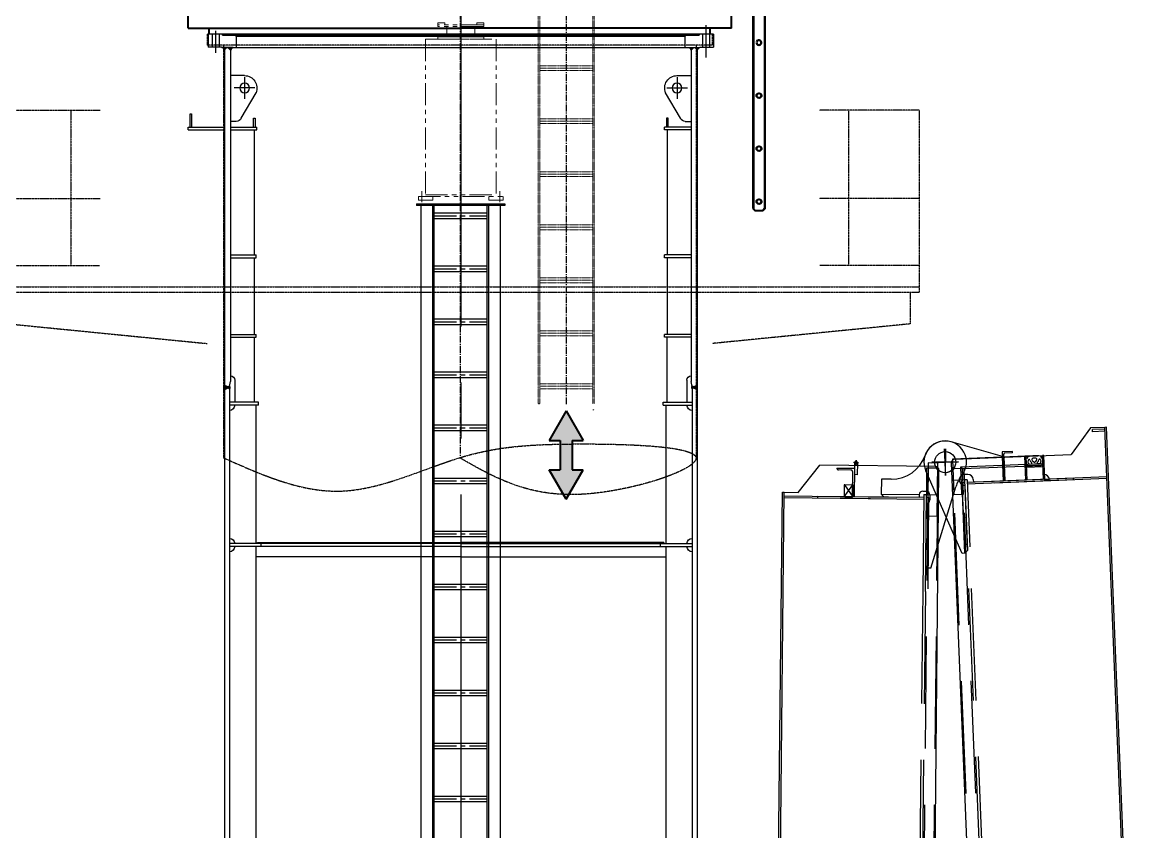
# Model space of a CAD drawing. Header units: millimetres. Extents: x -1838618 to -1600818, y -1770412 to -1553248.
# Drawn here: x -1774585 to -1768212, y -1641759 to -1637180 of the extents above; entities that cross this region are included whole.
import ezdxf

# ---------------------------------------------------------------- set-up
doc = ezdxf.new("R2010")
doc.units = ezdxf.units.MM
doc.header["$LTSCALE"] = 100
for name, pattern in [('$3$CENTER2', [28.575, 19.05, -3.175, 3.175, -3.175]), ('CENTER2', [28.575, 19.05, -3.175, 3.175, -3.175]), ('DASHED', [0.75, 0.5, -0.25]), ('G', [2, 1.25, -0.25, 0.25, -0.25]), ('P2-1 SIDE$0$DASHED2', [9.525, 6.35, -3.175]), ('P2-1 SIDE$0$PHANTOM', [63.5, 31.75, -6.35, 6.35, -6.35, 6.35, -6.35]), ('P2-2 SIDE$0$DASHED2', [9.525, 6.35, -3.175]), ('P2-2 SIDE$0$PHANTOM', [63.5, 31.75, -6.35, 6.35, -6.35, 6.35, -6.35]), ('PHANTOM', [2.5, 1.25, -0.25, 0.25, -0.25, 0.25, -0.25])]:
    doc.linetypes.add(name, pattern=pattern)
for name, color, linetype in [('$3$K1-CEN', 1, '$3$CENTER2'), ('01', 3, 'Continuous'), ('05', 1, 'G'), ('08', 7, 'Continuous'), ('CENTER', 6, 'CENTER2'), ('P2-1 SIDE$0$K1-COMP_L', 140, 'P2-1 SIDE$0$PHANTOM'), ('P2-1 SIDE$0$K1-DASH', 2, 'P2-1 SIDE$0$DASHED2'), ('P2-1 SIDE$0$K1-DIM', 1, 'Continuous'), ('P2-2 SIDE$0$HATCH', 42, 'Continuous'), ('P2-2 SIDE$0$K1-COMP_L', 140, 'P2-2 SIDE$0$PHANTOM'), ('P2-2 SIDE$0$K1-DASH', 2, 'P2-2 SIDE$0$DASHED2'), ('P2-2 SIDE$0$K1-DIM', 1, 'Continuous'), ('TEXT', 2, 'Continuous'), ('View_0_PV', 7, 'Continuous')]:
    doc.layers.add(name, color=color, linetype=linetype)
for name, color, linetype, lineweight in [('Dashed', 8, 'DASHED', 20), ('houxj', 170, 'PHANTOM', 18), ('Object', 4, 'Continuous', 40), ('Phantom', 7, 'PHANTOM', 25)]:
    doc.layers.add(name, color=color, linetype=linetype, lineweight=lineweight)

# ---------------------------------------------------------------- blocks, each defined once
blk = doc.blocks.new('A$C271625B8')
at = {"ltscale": 0.02}
blk.add_hatch(color=31, dxfattribs=at).paths.add_polyline_path([(-596.6, 8866.4), (-500.4, 8699.8), (-563.2, 8699.8), (-563.2, 8533.1), (-500.4, 8533.1), (-596.6, 8366.4), (-692.8, 8533.1), (-629.9, 8533.1), (-629.9, 8699.8), (-692.8, 8699.8)], flags=0)
at = {"layer": '08'}
h = blk.add_hatch(color=31, dxfattribs=at)
h.paths.add_polyline_path([(-1337.7, 10910.6), (-1324.9, 10923.4), (-1347, 10923.4)])
h.paths.add_polyline_path([(-1303.7, 10908.9), (-1294.3, 10923.4), (-1318.1, 10923.4)])
h = blk.add_hatch(color=31, dxfattribs=at)
h.paths.add_polyline_path([(1303.7, 10908.9), (1318.1, 10923.4), (1294.3, 10923.4)])
h.paths.add_polyline_path([(1337.7, 10910.6), (1347, 10923.4), (1324.9, 10923.4)])
at = {"layer": 'View_0_PV', "linetype": 'Continuous', "lineweight": 50}
for points in [[(-1309.7, 9005.4), (-1316.7, 9000.5), (-1318.7, 9000.5), (-1337.7, 9009.3), (-1337.7, 8989.6), (-1318.7, 8998.5), (-1316.7, 8998.5), (-1309.7, 8993.6)], [(1309.7, 9005.3), (1316.7, 9000.4), (1318.7, 9000.4), (1337.7, 9009.3), (1337.7, 8989.6), (1318.7, 8998.4), (1316.7, 8998.4), (1309.7, 8993.5)]]:
    blk.add_hatch(color=31, dxfattribs=at).paths.add_polyline_path(points)
at = {"layer": '01', "color": 31}
for p, q in [((-1407, 10999.4), (-1407, 10925.4)), ((-1368, 10999.4), (-1368, 10925.4)), ((1368, 10999.4), (1368, 10925.4)), ((1407, 10999.4), (1407, 10925.4)), ((-1221.7, 10764.4), (-1301.7, 10764.4)), ((1223.7, 10764.4), (1303.7, 10764.4)), ((-1242.8, 10522.9), (-1159, 10667.6)), ((1242.8, 10522.9), (1159, 10667.6)), ((-1172.7, 10523.4), (-1163.7, 10523.4)), ((-1172.7, 10473.4), (-1172.7, 10523.4)), ((-1163.7, 10523.4), (-1163.7, 10473.4)), ((1163.7, 10523.4), (1163.7, 10473.4)), ((1172.7, 10523.4), (1163.7, 10523.4)), ((1172.7, 10473.4), (1172.7, 10523.4)), ((-1270.5, 10504.4), (-1303.7, 10504.4)), ((-1303.7, 10473.4), (-1153.7, 10473.4)), ((-1303.7, 10457.4), (-1153.7, 10457.4)), ((-1168.7, 10457.4), (-1168.7, 9749.4)), ((-1153.7, 10457.4), (-1153.7, 10473.4)), ((1303.7, 10473.4), (1153.7, 10473.4)), ((1153.7, 10457.4), (1153.7, 10473.4)), ((1303.7, 10457.4), (1153.7, 10457.4)), ((1168.7, 10457.4), (1168.7, 9749.4)), ((1270.5, 10504.4), (1303.7, 10504.4)), ((250, 10039.4), (-250, 10039.4)), ((-250, 10039.4), (-250, 10029.4)), ((-250, 10029.4), (250, 10029.4)), ((-225.2, 6729.8), (-225.2, 10029.4)), ((-158, 6729.8), (-158, 10029.4)), ((-150, 6729.8), (-150, 10029.4)), ((150, 6729.8), (150, 10029.4)), ((158, 6729.8), (158, 10029.4)), ((225.2, 6729.8), (225.2, 10029.4)), ((250, 10039.4), (250, 10029.4)), ((150, 9986.9), (-150, 9986.9)), ((150, 9955.8), (-150, 9955.8)), ((-1303.7, 9749.4), (-1153.7, 9749.4)), ((-1303.7, 9733.4), (-1153.7, 9733.4)), ((-1168.7, 9733.4), (-1168.7, 9299.4)), ((-1153.7, 9733.4), (-1153.7, 9749.4)), ((150, 9686.9), (-150, 9686.9)), ((1303.7, 9749.4), (1157.7, 9749.4)), ((1157.7, 9733.4), (1157.7, 9749.4)), ((1303.7, 9733.4), (1157.7, 9733.4)), ((1168.7, 9733.4), (1168.7, 9299.4)), ((150, 9655.8), (-150, 9655.8)), ((150, 9386.9), (-150, 9386.9)), ((150, 9355.8), (-150, 9355.8)), ((-1303.7, 9299.4), (-1153.7, 9299.4)), ((-1303.7, 9283.4), (-1153.7, 9283.4)), ((-1168.7, 8915.4), (-1168.7, 9283.4)), ((-1153.7, 9283.4), (-1153.7, 9299.4)), ((1303.7, 9299.4), (1157.7, 9299.4)), ((1157.7, 9283.4), (1157.7, 9299.4)), ((1303.7, 9283.4), (1157.7, 9283.4)), ((1168.7, 9283.4), (1168.7, 8915.4)), ((150, 9086.9), (-150, 9086.9)), ((150, 9055.8), (-150, 9055.8)), ((-1279.7, 9040.4), (-1279.7, 8915.4)), ((1278.7, 9040.4), (1278.7, 8915.4)), ((-1144.7, 8915.4), (-1309.7, 8915.4)), ((-1144.7, 8899.4), (-1309.7, 8899.4)), ((-1159.7, 8899.4), (-1159.7, 8115.4)), ((-1144.7, 8899.4), (-1144.7, 8915.4)), ((1144.7, 8915.4), (1309.7, 8915.4)), ((1144.7, 8899.4), (1144.7, 8915.4)), ((1144.7, 8899.4), (1309.7, 8899.4)), ((1159.7, 8899.4), (1159.7, 8115.4)), ((150, 8786.9), (-150, 8786.9)), ((150, 8755.8), (-150, 8755.8)), ((150, 8486.9), (-150, 8486.9)), ((150, 8455.8), (-150, 8455.8)), ((150, 8186.9), (-150, 8186.9)), ((0, 8115.4), (-1309.7, 8115.4)), ((0, 8099.4), (-1309.7, 8099.4)), ((-1159.7, 8099.4), (-1159.7, 6729.8)), ((-1149.7, 8121.4), (-1149.7, 8115.4)), ((-1149.7, 8121.4), (0, 8121.4)), ((-1129.7, 8099.4), (-1129.7, 8115.4)), ((150, 8155.8), (-150, 8155.8)), ((1149.7, 8121.4), (0, 8121.4)), ((0, 8115.4), (1309.7, 8115.4)), ((0, 8099.4), (1309.7, 8099.4)), ((1129.7, 8099.4), (1129.7, 8115.4)), ((1149.7, 8115.4), (1149.7, 8121.4)), ((1159.7, 8099.4), (1159.7, 6729.8)), ((0, 8040.4), (-1159.7, 8040.4)), ((0, 8040.4), (1159.7, 8040.4)), ((150, 7886.9), (-150, 7886.9)), ((150, 7855.8), (-150, 7855.8)), ((150, 7586.9), (-150, 7586.9)), ((150, 7555.8), (-150, 7555.8)), ((150, 7286.9), (-150, 7286.9)), ((150, 7255.8), (-150, 7255.8)), ((150, 6986.9), (-150, 6986.9)), ((150, 6955.8), (-150, 6955.8)), ((-1159.7, 6729.8), (-1159.7, 6673.7)), ((-225.2, 6673.7), (-225.2, 6729.8)), ((-158, 6673.7), (-158, 6729.8)), ((-150, 6673.7), (-150, 6729.8)), ((150, 6673.7), (150, 6729.8)), ((158, 6673.7), (158, 6729.8)), ((225.2, 6673.7), (225.2, 6729.8)), ((1159.7, 6729.8), (1159.7, 6673.7)), ((-1159.7, 6673.7), (-1159.7, 6215.4)), ((-225.2, 5289), (-225.2, 6673.7)), ((-158, 5289), (-158, 6673.7)), ((150, 6686.9), (-150, 6686.9)), ((-150, 5289), (-150, 6673.7)), ((150, 6655.8), (-150, 6655.8)), ((150, 5289), (150, 6673.7)), ((158, 5289), (158, 6673.7)), ((225.2, 5289), (225.2, 6673.7)), ((1159.7, 6673.7), (1159.7, 6215.4))]:
    blk.add_line(p, q, dxfattribs=at)
for centre in [(-1223.7, 10694.4), (1223.7, 10694.4)]:
    blk.add_circle(centre, 27.5, dxfattribs=at)
for centre, radius, start, end in [((-1223.7, 10694.4), 70, 337.54929, 90), ((1223.7, 10694.4), 70, 90, 202.45071), ((-1270.5, 10534.4), 30, 270, 337.54929), ((1270.5, 10534.4), 30, 202.45071, 270), ((-1304.7, 9040.4), 25, 0, 87.70756), ((1303.7, 9040.4), 25, 90, 180), ((-1309.7, 8899.4), 30, 270, 0), ((1309.7, 8899.4), 30, 180, 270), ((-1309.7, 8115.4), 30, 0, 90), ((-1309.7, 8099.4), 30, 270, 0), ((1309.7, 8115.4), 30, 90, 180), ((1309.7, 8099.4), 30, 180, 270)]:
    blk.add_arc(centre, radius, start, end, dxfattribs=at)
at = {"layer": '05', "color": 31}
for p, q in [((-1223.7, 10755), (-1223.7, 10633.8)), ((1223.7, 10755), (1223.7, 10633.8)), ((-1165.2, 10694.4), (-1282.1, 10694.4)), ((1165.2, 10694.4), (1282.1, 10694.4)), ((150, 9971.4), (-150, 9971.4)), ((150, 9671.4), (-150, 9671.4)), ((150, 9371.4), (-150, 9371.4)), ((150, 9071.4), (-150, 9071.4)), ((150, 8771.4), (-150, 8771.4)), ((150, 8471.4), (-150, 8471.4)), ((150, 8171.4), (-150, 8171.4)), ((150, 7871.4), (-150, 7871.4)), ((150, 7571.4), (-150, 7571.4)), ((150, 7571.4), (-150, 7571.4)), ((150, 7271.4), (-150, 7271.4)), ((150, 6971.4), (-150, 6971.4)), ((150, 6671.4), (-150, 6671.4))]:
    blk.add_line(p, q, dxfattribs=at)
at = {"layer": 'CENTER', "color": 31, "ltscale": 0.02}
for p, q in [((4, 19864.2), (4, 8600.1)), ((-596.6, 11228.8), (-596.6, 8900.4))]:
    blk.add_line(p, q, dxfattribs=at)
at = {"layer": 'CENTER', "color": 31}
for p, q in [((0, 11250.1), (0, 6729.8)), ((-1387.5, 11049.4), (-1387.5, 10866.4)), ((-1387.5, 11049.4), (-1387.5, 10866.4)), ((1387.5, 11017.7), (1387.5, 10893.4)), ((1387.5, 11017.7), (1387.5, 10893.4)), ((0, 6729.8), (0, 4765.2))]:
    blk.add_line(p, q, dxfattribs=at)
at = {"layer": 'Dashed', "color": 31, "ltscale": 0.02}
for p, q in [((-755.6, 11248.9), (-755.6, 8905.9)), ((-746.6, 11248.9), (-746.6, 8905.9)), ((-446.6, 11248.9), (-446.6, 8905.9)), ((-437.6, 11248.9), (-437.6, 8905.9)), ((-446.6, 10819.3), (-746.6, 10819.3)), ((-446.6, 10805.9), (-746.6, 10805.9)), ((-446.6, 10792.4), (-746.6, 10792.4)), ((-446.6, 10519.3), (-746.6, 10519.3)), ((-446.6, 10505.9), (-746.6, 10505.9)), ((-446.6, 10492.4), (-746.6, 10492.4)), ((-446.6, 10219.3), (-746.6, 10219.3)), ((-446.6, 10205.9), (-746.6, 10205.9)), ((-446.6, 10192.4), (-746.6, 10192.4)), ((-446.6, 9919.3), (-746.6, 9919.3)), ((-446.6, 9905.9), (-746.6, 9905.9)), ((-446.6, 9892.4), (-746.6, 9892.4)), ((-446.6, 9619.3), (-746.6, 9619.3)), ((-446.6, 9605.9), (-746.6, 9605.9)), ((-446.6, 9592.4), (-746.6, 9592.4)), ((-446.6, 9319.3), (-746.6, 9319.3)), ((-446.6, 9305.9), (-746.6, 9305.9)), ((-446.6, 9292.4), (-746.6, 9292.4)), ((-446.6, 9019.3), (-746.6, 9019.3)), ((-446.6, 9005.9), (-746.6, 9005.9)), ((-446.6, 8992.4), (-746.6, 8992.4)), ((-746.6, 8871.9), (-755.6, 8871.9)), ((-437.6, 8905.9), (-446.6, 8905.9))]:
    blk.add_line(p, q, dxfattribs=at)
at = {"layer": 'houxj', "color": 31}
for p, q in [((-130, 11042.4), (-130, 11062.4)), ((-130, 11062.4), (-90, 11062.4)), ((-130, 11052.4), (130, 11052.4)), ((-130, 11042.4), (130, 11042.4)), ((-90, 11062.4), (-90, 11052.4)), ((-79.5, 11042.4), (-79.5, 10995.4)), ((79.5, 11042.4), (79.5, 10995.4)), ((90, 11062.4), (90, 11052.4)), ((130, 11062.4), (90, 11062.4)), ((130, 11042.4), (130, 11062.4)), ((-200, 10971.4), (-200, 10079.4)), ((200, 10971.4), (-200, 10971.4)), ((-130, 10995.4), (130, 10995.4)), ((-130, 10983.4), (-130, 10995.4)), ((-130, 10983.4), (130, 10983.4)), ((130, 10983.4), (-130, 10983.4)), ((-130, 10971.4), (-130, 10983.4)), ((130, 10971.4), (-130, 10971.4)), ((130, 10995.4), (130, 10983.4)), ((130, 10983.4), (130, 10971.4)), ((200, 10971.4), (200, 10079.4)), ((240, 10079.4), (-240, 10079.4)), ((-240, 10059.4), (-240, 10079.4)), ((-220, 10110.1), (-220, 10048.7)), ((200, 10089.4), (-200, 10089.4)), ((-157.9, 10079.4), (-157.9, 10059.4)), ((157.9, 10079.4), (157.9, 10059.4)), ((220, 10110.1), (220, 10048.7)), ((240, 10059.4), (240, 10079.4)), ((-157.9, 10059.4), (-240, 10059.4)), ((157.9, 10059.4), (240, 10059.4))]:
    blk.add_line(p, q, dxfattribs=at)
at = {"layer": 'Object', "color": 31, "ltscale": 0.02, "extrusion": (0, 0, -1)}
for p, q in [((-1721, 11341), (-1721, 10011)), ((-1718.6, 11341.4), (-1718.6, 10011.4)), ((-1656, 11341), (-1656, 10011)), ((-1653.6, 11341.4), (-1653.6, 10011.4)), ((-1721, 10011), (-1711, 10001)), ((-1718.6, 10011.4), (-1708.6, 10001.4)), ((-1656, 10011), (-1666, 10001)), ((-1653.6, 10011.4), (-1663.6, 10001.4)), ((-1666, 10001), (-1711, 10001)), ((-1663.6, 10001.4), (-1708.6, 10001.4))]:
    blk.add_line(p, q, dxfattribs=at)
at = {"layer": 'Object', "color": 31, "ltscale": 0.02}
for p, q in [((-1531.1, 11033.4), (-1531.1, 11208.4)), ((1543.9, 11033.4), (1543.9, 11208.4)), ((-1531.1, 11033.4), (6.4, 11033.4)), ((-1411.1, 10999.4), (-1411.1, 11033.4)), ((1423.9, 11033.4), (6.4, 11033.4)), ((1543.9, 11033.4), (689.2, 11033.4)), ((1423.9, 10999.4), (1423.9, 11033.4)), ((-596.6, 8866.4), (-692.8, 8699.8)), ((-596.6, 8866.4), (-500.4, 8699.8)), ((-629.9, 8699.8), (-692.8, 8699.8)), ((-629.9, 8699.8), (-629.9, 8533.1)), ((-500.4, 8699.8), (-563.2, 8699.8)), ((-563.2, 8699.8), (-563.2, 8533.1)), ((-629.9, 8533.1), (-692.8, 8533.1)), ((-596.6, 8366.4), (-692.8, 8533.1)), ((-596.6, 8366.4), (-500.4, 8533.1)), ((-500.4, 8533.1), (-563.2, 8533.1))]:
    blk.add_line(p, q, dxfattribs=at)
at = {"layer": 'Object', "color": 31, "ltscale": 0.02, "extrusion": (0, 0, -1)}
for centre in [(1688.5, 10651), (1686.1, 10651.4), (1688.5, 10351), (1686.1, 10351.4), (1688.5, 10051), (1686.1, 10051.4)]:
    blk.add_circle(centre, 13.5, dxfattribs=at)
for centre in [(1688.5, 10951), (1686.1, 10951.4)]:
    blk.add_arc(centre, 13.5, 180, 158.37093, dxfattribs=at)
at = {"layer": 'Phantom', "color": 31, "ltscale": 0.02}
for p, q in [((-1422.1, 10999.4), (1434.9, 10999.4)), ((-1422.1, 10999.4), (-1422.1, 10936.9)), ((1434.9, 10999.4), (1434.9, 10936.9)), ((-1422.1, 10936.9), (1434.9, 10936.9)), ((-1331.1, 10938.9), (-1331.1, 8601.6)), ((1343.9, 10936.9), (1343.9, 8601.5)), ((-2593.6, 10568.9), (-2027.6, 10568.9)), ((-2593.6, 10568.9), (-2593.6, 9538.9)), ((-2193.6, 10568.9), (-2193.6, 9688.9)), ((2606.4, 10568.9), (2040.5, 10568.9)), ((2206.4, 10568.9), (2206.4, 9688.9)), ((-2593.6, 10068.9), (-2027.6, 10068.9)), ((2606.4, 10068.9), (2040.5, 10068.9)), ((-2593.6, 9688.9), (-2032.8, 9688.9)), ((2606.4, 9688.9), (2045.7, 9688.9)), ((2606.4, 9568.9), (-2593.6, 9568.9)), ((2606.4, 9538.9), (-2593.6, 9538.9)), ((-2543.6, 9538.9), (-2543.6, 9359.1)), ((-2543.6, 9359.1), (-1423.6, 9248.1)), ((2556.4, 9359.1), (1436.4, 9248.1))]:
    blk.add_line(p, q, dxfattribs=at)
blk.add_open_spline([(1343.9, 8601.5), (1122.8, 8503), (680.5, 8306), (-7.8, 8649.1), (-565.1, 8692.9), (-1715.1, 8655.7), (-562.6, 8274.8), (-183.2, 8492.6), (6.4, 8601.5)], degree=3, knots=[0, 0, 0, 0, 694.811685, 1389.623369, 2062.908407, 2736.193444, 3436.549236, 4136.905027, 4136.905027, 4136.905027, 4136.905027], dxfattribs=at)
at = {"layer": 'TEXT', "color": 31}
for p, q in [((-1430, 10999.4), (1430, 10999.4)), ((-1430, 10999.4), (1430, 10999.4)), ((-1430, 10999.4), (-1430, 10925.4)), ((-1350, 10996.9), (-1350, 10999.4)), ((-1345, 10991.9), (1345, 10991.9)), ((-1275, 10991.9), (-1270, 10986.9)), ((1270, 10986.9), (-1270, 10986.9)), ((-1270, 10923.4), (-1270, 10986.9)), ((1275, 10991.9), (1270, 10986.9)), ((1270, 10923.4), (1270, 10986.9)), ((1350, 10996.9), (1350, 10999.4)), ((1430, 10999.4), (1430, 10925.4)), ((-1354.5, 10925.4), (-1430, 10925.4)), ((1352.5, 10923.4), (-1352.5, 10923.4)), ((-1352.5, 10923.4), (-1352.5, 10923.4)), ((-1352.5, 10923.4), (-1352.5, 10923.4)), ((-1347, 10923.4), (-1337.7, 10910.6)), ((-1347, 10923.4), (-1337.7, 10910.6)), ((-1324.9, 10923.4), (-1337.7, 10910.6)), ((-1324.9, 10923.4), (-1337.7, 10910.6)), ((-1337.7, 10910.6), (-1337.7, 7673.7)), ((-1337.7, 10899.4), (-1337.7, 6729.8)), ((-1303.7, 10908.9), (-1318.1, 10923.4)), ((-1303.7, 10908.9), (-1318.1, 10923.4)), ((-1294.3, 10923.4), (-1303.7, 10908.9)), ((-1294.3, 10923.4), (-1303.7, 10908.9)), ((-1303.7, 10908.9), (-1303.7, 9033.6)), ((1287.5, 10923.4), (1350, 10923.4)), ((1294.3, 10923.4), (1303.7, 10908.9)), ((1294.3, 10923.4), (1303.7, 10908.9)), ((1303.7, 10908.9), (1318.1, 10923.4)), ((1303.7, 10908.9), (1318.1, 10923.4)), ((1303.7, 10908.9), (1303.7, 9033.6)), ((1324.9, 10923.4), (1337.7, 10910.6)), ((1324.9, 10923.4), (1337.7, 10910.6)), ((1326.7, 10923.4), (1348.3, 10923.4)), ((1347, 10923.4), (1337.7, 10910.6)), ((1347, 10923.4), (1337.7, 10910.6)), ((1337.7, 10910.6), (1337.7, 6729.8)), ((1350, 10923.4), (1350, 10923.4)), ((1350, 10923.4), (1350, 10923.4)), ((1354.5, 10925.4), (1430, 10925.4)), ((1523.5, 10548.4), (1523.5, 10473.4)), ((1532.5, 10548.4), (1523.5, 10548.4)), ((1532.5, 10473.4), (1532.5, 10548.4)), ((1542.5, 10473.4), (1337.7, 10473.4)), ((1542.5, 10457.4), (1337.7, 10457.4)), ((1542.5, 10457.4), (1542.5, 10473.4)), ((-1309.7, 9005.4), (-1303.7, 9033.6)), ((-1309.7, 8999.4), (-1309.7, 6729.8)), ((1309.7, 9005.3), (1303.7, 9033.6)), ((1309.7, 8999.4), (1309.7, 6729.8)), ((-1337.7, 6729.8), (-1337.7, 5289)), ((-1309.7, 6729.8), (-1309.7, 6673.7)), ((1309.7, 6729.8), (1309.7, 6673.7)), ((1337.7, 6729.8), (1337.7, 6673.7)), ((-1309.7, 6673.7), (-1309.7, 5289)), ((1309.7, 6673.7), (1309.7, 5289)), ((1337.7, 6673.7), (1337.7, 5289))]:
    blk.add_line(p, q, dxfattribs=at)
for centre, radius, start, end in [((-1345, 10996.9), 5, 180, 270), ((1345, 10996.9), 5, 270, 0), ((-1354.5, 10923.4), 2, 0, 90), ((-1354.5, 10923.4), 2, 360, 90), ((1354.5, 10923.4), 2, 90, 180), ((1354.5, 10923.4), 2, 90, 180)]:
    blk.add_arc(centre, radius, start, end, dxfattribs=at)
at = {"layer": 'View_0_PV', "color": 31, "linetype": 'Continuous', "lineweight": 50}
for p, q in [((-1318.7, 9000.5), (-1337.7, 9009.3)), ((-1318.7, 8998.5), (-1337.7, 8989.6)), ((-1316.7, 9000.5), (-1309.7, 9005.4)), ((-1316.7, 8998.5), (-1309.7, 8993.6)), ((-1309.7, 9005.4), (-1309.7, 8993.6)), ((1316.7, 9000.4), (1309.7, 9005.3)), ((1309.7, 9005.3), (1309.7, 8993.5)), ((1316.7, 8998.4), (1309.7, 8993.5)), ((1318.7, 9000.4), (1337.7, 9009.3)), ((1318.7, 8998.4), (1337.7, 8989.6))]:
    blk.add_line(p, q, dxfattribs=at)
blk = doc.blocks.new('A$C76446EFD')
at = {"layer": '$3$K1-CEN', "color": 136}
for p, q in [((-12455.6, 8501.6), (-12461.7, 8651.5)), ((-12457.7, 8651.5), (-12459.3, 8501.5)), ((-12533.6, 8573.5), (-12383.7, 8579.6)), ((-12383.5, 8575.7), (-12533.5, 8577.3))]:
    blk.add_line(p, q, dxfattribs=at)
at = {"color": 136}
for p, q in [((-11635.8, 8770.1), (-11744.9, 8620.6)), ((-11555.9, 8773.4), (-11635.8, 8770.1)), ((-11545.9, 8773.8), (-11555.9, 8773.4)), ((-11318.2, 2930.2), (-11555.9, 8773.4)), ((-11308.2, 2930.6), (-11545.9, 8773.8)), ((-12134.7, 8607.7), (-12425.3, 8691.8)), ((-12404.3, 8593.7), (-11744.9, 8620.6)), ((-12129.1, 8469.8), (-12134.7, 8607.7)), ((-12126.7, 8608.8), (-12121.1, 8470.2)), ((-13290.3, 8405), (-13168.7, 8558.8)), ((-12513.7, 8552.1), (-13168.7, 8558.8)), ((-12190.8, 2852.7), (-12423.5, 8572.9)), ((-12352.1, 8540.8), (-12415.1, 8538.3)), ((-12349.5, 8475.9), (-12352.1, 8540.8)), ((-12819.5, 8480.2), (-12820.4, 8395.2)), ((-12763.5, 8479.6), (-12819.5, 8480.2)), ((-12362.6, 8060), (-12568.5, 8528.2)), ((-12538.6, 4167.1), (-12493.9, 8531.9)), ((-12349.5, 8475.9), (-12419.4, 8473)), ((-12330.7, 8506.7), (-12350.7, 8505.8)), ((-12334.5, 8476.5), (-12349.5, 8475.9)), ((-12337.5, 8476.4), (-12349.5, 8475.9)), ((-12349.5, 8475.9), (-12334, 8096.2)), ((-12334.5, 8476.5), (-12319, 8096.8)), ((-11734.4, 8485.9), (-12333.9, 8461.5)), ((-11734, 8475.9), (-12333.5, 8451.5)), ((-12299.5, 8477.9), (-12298.9, 8462.9)), ((-11900.3, 8506.2), (-11899.1, 8476.2)), ((-11869.1, 8477.4), (-11899.1, 8476.2)), ((-11734.4, 8485.9), (-11734, 8475.9)), ((-13029.9, 8446.3), (-13030.5, 8382.3)), ((-13026.8, 8449.3), (-12982.8, 8448.9)), ((-12979.9, 8445.8), (-12980.5, 8381.8)), ((-12585.2, 8412.8), (-12565.2, 8412.6)), ((-12539.6, 7977.3), (-12398.2, 8437.4)), ((-12348.9, 8460.9), (-12363.9, 8460.3)), ((-12363.9, 8460.3), (-12349.6, 8110.6)), ((-12347.6, 8060.6), (-12363.4, 8449.3)), ((-12348.3, 8445.9), (-12333.2, 8076.2)), ((-12129.1, 8469.8), (-12298.9, 8462.9)), ((-13423.6, 4166.1), (-13380.3, 8405.9)), ((-13413.3, 4196), (-13370.3, 8405.8)), ((-13380.3, 8405.9), (-13370.3, 8405.8)), ((-13370.3, 8405.8), (-13290.3, 8405)), ((-13180.5, 8383.9), (-13180.6, 8373.9)), ((-13180.6, 8373.9), (-12580.6, 8367.7)), ((-13180.5, 8383.9), (-12580.5, 8377.7)), ((-13027.5, 8379.3), (-12983.5, 8378.9)), ((-12820.4, 8395.2), (-12605.4, 8393)), ((-12820.4, 8395.2), (-12805.5, 8380)), ((-12805.5, 8380), (-12605.5, 8378)), ((-12605.4, 8393), (-12605.5, 8378)), ((-12580.4, 8392.7), (-12586, 7844.8)), ((-12580.4, 8392.7), (-12565.4, 8392.6)), ((-12571, 7844.6), (-12565.4, 8392.6)), ((-12565.5, 8377.6), (-12550.5, 8377.4)), ((-12565.4, 8392.6), (-12495.4, 8391.9)), ((-12555.8, 7859.5), (-12550.5, 8377.4)), ((-12554.6, 7977.5), (-12550.8, 8349.2)), ((-12545.4, 8392.4), (-12545.7, 8362.4)), ((-12565.9, 8342.6), (-12569.5, 7992.6)), ((-12334.6, 8111.2), (-12349.6, 8110.6)), ((-12347.6, 8060.6), (-12362.6, 8060)), ((-12347.6, 8060.6), (-12333.2, 8076.2)), ((-12554.6, 7977.5), (-12569.5, 7992.6)), ((-12539.6, 7977.3), (-12554.6, 7977.5))]:
    blk.add_line(p, q, dxfattribs=at)
for centre in [(-12458.7, 8576.5), (-12458.5, 8576.5)]:
    blk.add_circle(centre, 60, dxfattribs=at)
for centre, radius, start, end in [((-12458.7, 8576.5), 120, 73.86631, 203.74005), ((-12458.5, 8576.5), 120, 321.79931, 161.20437), ((-12761.4, 8679.6), 200, 269.41432, 341.20437), ((-12513.9, 8532.1), 20, 359.41432, 89.41432), ((-12403.5, 8573.8), 20, 92.3296, 182.3296), ((-12207, 8378.6), 200, 141.79931, 162.91228), ((-12349.5, 8475.9), 30, 92.3296, 272.3296), ((-12329.5, 8476.7), 30, 2.3296, 92.3296), ((-11899.1, 8476.2), 30, 2.3296, 92.3296), ((-13026.9, 8446.3), 3, 89.41432, 179.41432), ((-12982.9, 8445.9), 3, 359.41432, 89.41432), ((-12585.4, 8392.8), 20, 89.41432, 179.41432), ((-12565.4, 8392.6), 20, 359.41432, 89.41432), ((-13027.5, 8382.3), 3, 179.41432, 269.41432), ((-12983.5, 8381.9), 3, 269.41432, 359.41432), ((-12565.7, 8362.6), 20, 269.41432, 359.41432)]:
    blk.add_arc(centre, radius, start, end, dxfattribs=at)
at = {"layer": 'P2-1 SIDE$0$K1-COMP_L', "color": 136}
for p, q in [((-12971.5, 8573.8), (-12972.2, 8505.8)), ((-12955.6, 8565.6), (-12971.6, 8565.8)), ((-12955.5, 8573.6), (-12956.2, 8505.6)), ((-12956.2, 8505.6), (-12972.2, 8505.8))]:
    blk.add_line(p, q, dxfattribs=at)
for start, end in [(359.41432, 179.41432), (179.41432, 359.41432)]:
    blk.add_arc((-12963.5, 8573.7), 8, start, end, dxfattribs=at)
at = {"layer": 'P2-1 SIDE$0$K1-DASH', "color": 136}
for p, q in [((-13071.9, 8542.8), (-12971.9, 8541.8)), ((-12971.9, 8541.8), (-12973.5, 8381.8)), ((-12971.9, 8541.8), (-12973.4, 8387.8)), ((-12555.8, 8542.5), (-12599.3, 4287.7)), ((-12563.8, 8542.6), (-12565.4, 8392.6)), ((-12500.8, 8541.9), (-12563.8, 8542.6)), ((-12500.8, 8541.9), (-12544.3, 4287.2)), ((-12992, 8532), (-13062, 8532.7)), ((-12983.4, 8391.9), (-12982.1, 8521.9)), ((-13370.6, 8375.8), (-12580.6, 8367.7)), ((-13370.5, 8385.8), (-12580.5, 8377.7)), ((-12586, 7844.8), (-12623.4, 4188)), ((-12571, 7844.6), (-12608.4, 4187.8))]:
    blk.add_line(p, q, dxfattribs=at)
for centre, start, end in [((-13061.9, 8542.7), 179.41432, 269.41432), ((-12992.1, 8522), 359.41432, 89.41432), ((-12973.4, 8391.8), 179.41432, 269.41432)]:
    blk.add_arc(centre, 10, start, end, dxfattribs=at)
at = {"layer": 'P2-1 SIDE$0$K1-DIM', "color": 136}
for p, q in [((-12458, 8626.5), (-12459, 8526.5)), ((-12948.5, 8573.5), (-12978.5, 8573.8)), ((-12963.4, 8588.7), (-12963.7, 8558.7)), ((-12555.5, 8572), (-12558.6, 8272)), ((-12500.5, 8571.4), (-12555.5, 8572)), ((-12408.5, 8576), (-12508.5, 8577)), ((-12503.6, 8271.5), (-12500.5, 8571.4)), ((-13029.8, 8380.4), (-12980.8, 8448)), ((-13029.2, 8448.1), (-12981.4, 8379.8)), ((-12558.6, 8272), (-12503.6, 8271.5))]:
    blk.add_line(p, q, dxfattribs=at)
blk.add_circle((-12458.5, 8576.5), 60, dxfattribs=at)
at = {"layer": 'P2-2 SIDE$0$HATCH', "color": 136}
for points in [[(-12355.9, 8460.6), (-12348.9, 8460.9), (-12349.2, 8467.9)], [(-12341.7, 8110.9), (-12334.6, 8111.2), (-12334.4, 8104.1)]]:
    blk.add_solid(points, dxfattribs=at)
at = {"layer": 'P2-2 SIDE$0$K1-COMP_L', "color": 136}
for p, q in [((-12077.8, 8637), (-12135.8, 8634.7)), ((-12135.8, 8634.7), (-12129.1, 8469.8)), ((-12121.1, 8470.2), (-12127.2, 8622)), ((-12077.5, 8629.1), (-12122.4, 8627.2)), ((-12077.5, 8629.1), (-12122.4, 8627.2)), ((-12077.5, 8629.1), (-12077.8, 8637)), ((-12000.6, 8610.2), (-12008.6, 8609.8)), ((-12003.2, 8474.9), (-12008.6, 8609.8)), ((-11995.2, 8475.3), (-12000.6, 8610.2)), ((-11900.7, 8614.2), (-11908.7, 8613.9)), ((-11903.2, 8479), (-11908.7, 8613.9)), ((-11895.2, 8479.3), (-11900.7, 8614.2)), ((-11906.5, 8558.9), (-11998.4, 8555.2)), ((-11906.2, 8551), (-11998.1, 8547.2))]:
    blk.add_line(p, q, dxfattribs=at)
blk.add_arc((-12122.2, 8622.2), 5, 92.3296, 182.3296, dxfattribs=at)
at = {"layer": 'P2-2 SIDE$0$K1-DASH', "color": 136}
for p, q in [((-11555.5, 8763.4), (-11625.5, 8760.5)), ((-11625, 8748.5), (-11625.5, 8760.5)), ((-11555, 8751.4), (-11625, 8748.5)), ((-12130.5, 2897.2), (-12360.1, 8540.5)), ((-12185.5, 2894.9), (-12415.1, 8538.3)), ((-11544.5, 8493.6), (-12333.9, 8461.5)), ((-11544.1, 8483.6), (-12333.5, 8451.5)), ((-12221.2, 5323.5), (-12334, 8096.2)), ((-12206.2, 5324.1), (-12319, 8096.8))]:
    blk.add_line(p, q, dxfattribs=at)
at = {"layer": 'P2-2 SIDE$0$K1-DIM', "color": 136}
for p, q in [((-12456.6, 8526.6), (-12460.7, 8626.5)), ((-11954.7, 8612), (-12417.3, 8593.2)), ((-12000.8, 8589.1), (-12004.6, 8605)), ((-12003.6, 8605), (-12004.6, 8605)), ((-11992, 8606), (-11993.8, 8599.6)), ((-11917, 8609.1), (-11914.6, 8602.9)), ((-11909, 8606.2), (-11909.9, 8603)), ((-11906.9, 8593), (-11904.3, 8609.1)), ((-11905.3, 8609), (-11904.3, 8609.1)), ((-12508.6, 8574.5), (-12408.7, 8578.5)), ((-12417.3, 8593.2), (-12409.2, 8393.4)), ((-12370.5, 8550.1), (-11905.9, 8569)), ((-12364.2, 8395.2), (-12370.5, 8550.1)), ((-12370.5, 8550.1), (-12360.1, 8540.5)), ((-12360.1, 8540.5), (-11915.5, 8558.6)), ((-12354.2, 8395.6), (-12360.1, 8540.5)), ((-11999.8, 8565.2), (-12000.8, 8589.1)), ((-11989.4, 8555.6), (-11999.8, 8565.2)), ((-11999.7, 8602.5), (-11998.6, 8599.4)), ((-11988.6, 8587.6), (-11990.1, 8577.4)), ((-11915.5, 8558.6), (-11989.4, 8555.6)), ((-11979.8, 8566), (-11972.8, 8566.3)), ((-11965.9, 8586.9), (-11957, 8577.6)), ((-11941.4, 8587.9), (-11949.5, 8577.9)), ((-11925.9, 8568.2), (-11932.9, 8567.9)), ((-11918.9, 8590.4), (-11916.5, 8580.4)), ((-11905.9, 8569), (-11915.5, 8558.6)), ((-11906.9, 8593), (-11905.9, 8569)), ((-12409.2, 8393.4), (-12354.2, 8395.6))]:
    blk.add_line(p, q, dxfattribs=at)
for centre, radius, start, end in [((-12003.5, 8601), 4, 21.0173, 92.3296), ((-11989.1, 8605.2), 3, 100.39443, 163.64191), ((-11944.5, 8362.2), 250, 92.3296, 100.39443), ((-11944.5, 8362.2), 250, 84.26478, 92.3296), ((-11919.8, 8608), 3, 21.0173, 84.26478), ((-11912.3, 8603.7), 2.5, 201.0173, 343.64191), ((-11905.2, 8605), 4, 92.3296, 163.64191), ((-11996.2, 8600.3), 2.5, 201.0173, 343.64191), ((-11980.2, 8576), 10, 171.57466, 272.3296), ((-11983.7, 8586.8), 5, 12.16478, 171.57466), ((-11959.2, 8592.1), 20, 192.16478, 236.50519), ((-11973, 8571.3), 5, 272.3296, 56.50519), ((-11960.9, 8591.8), 7, 99.26151, 223.6244), ((-11951.5, 8534.5), 65, 85.3977, 99.26151), ((-11953.4, 8581.1), 5, 223.6244, 321.0348), ((-11946.9, 8592.3), 7, 321.0348, 85.3977), ((-11933.1, 8572.9), 5, 128.15401, 272.3296), ((-11948.5, 8592.5), 20, 308.15401, 352.49442), ((-11923.7, 8589.3), 5, 13.08455, 172.49442), ((-11926.3, 8578.2), 10, 272.3296, 13.08455)]:
    blk.add_arc(centre, radius, start, end, dxfattribs=at)

msp = doc.modelspace()

# ---------------------------------------------------------------- block references
at = {"xscale": -1}
msp.add_blockref('A$C271625B8', (-1772104.3, -1648245.3), dxfattribs=at)
msp.add_blockref('A$C76446EFD', (-1756904.3, -1648245.3))

doc.saveas('drawing.dxf')
